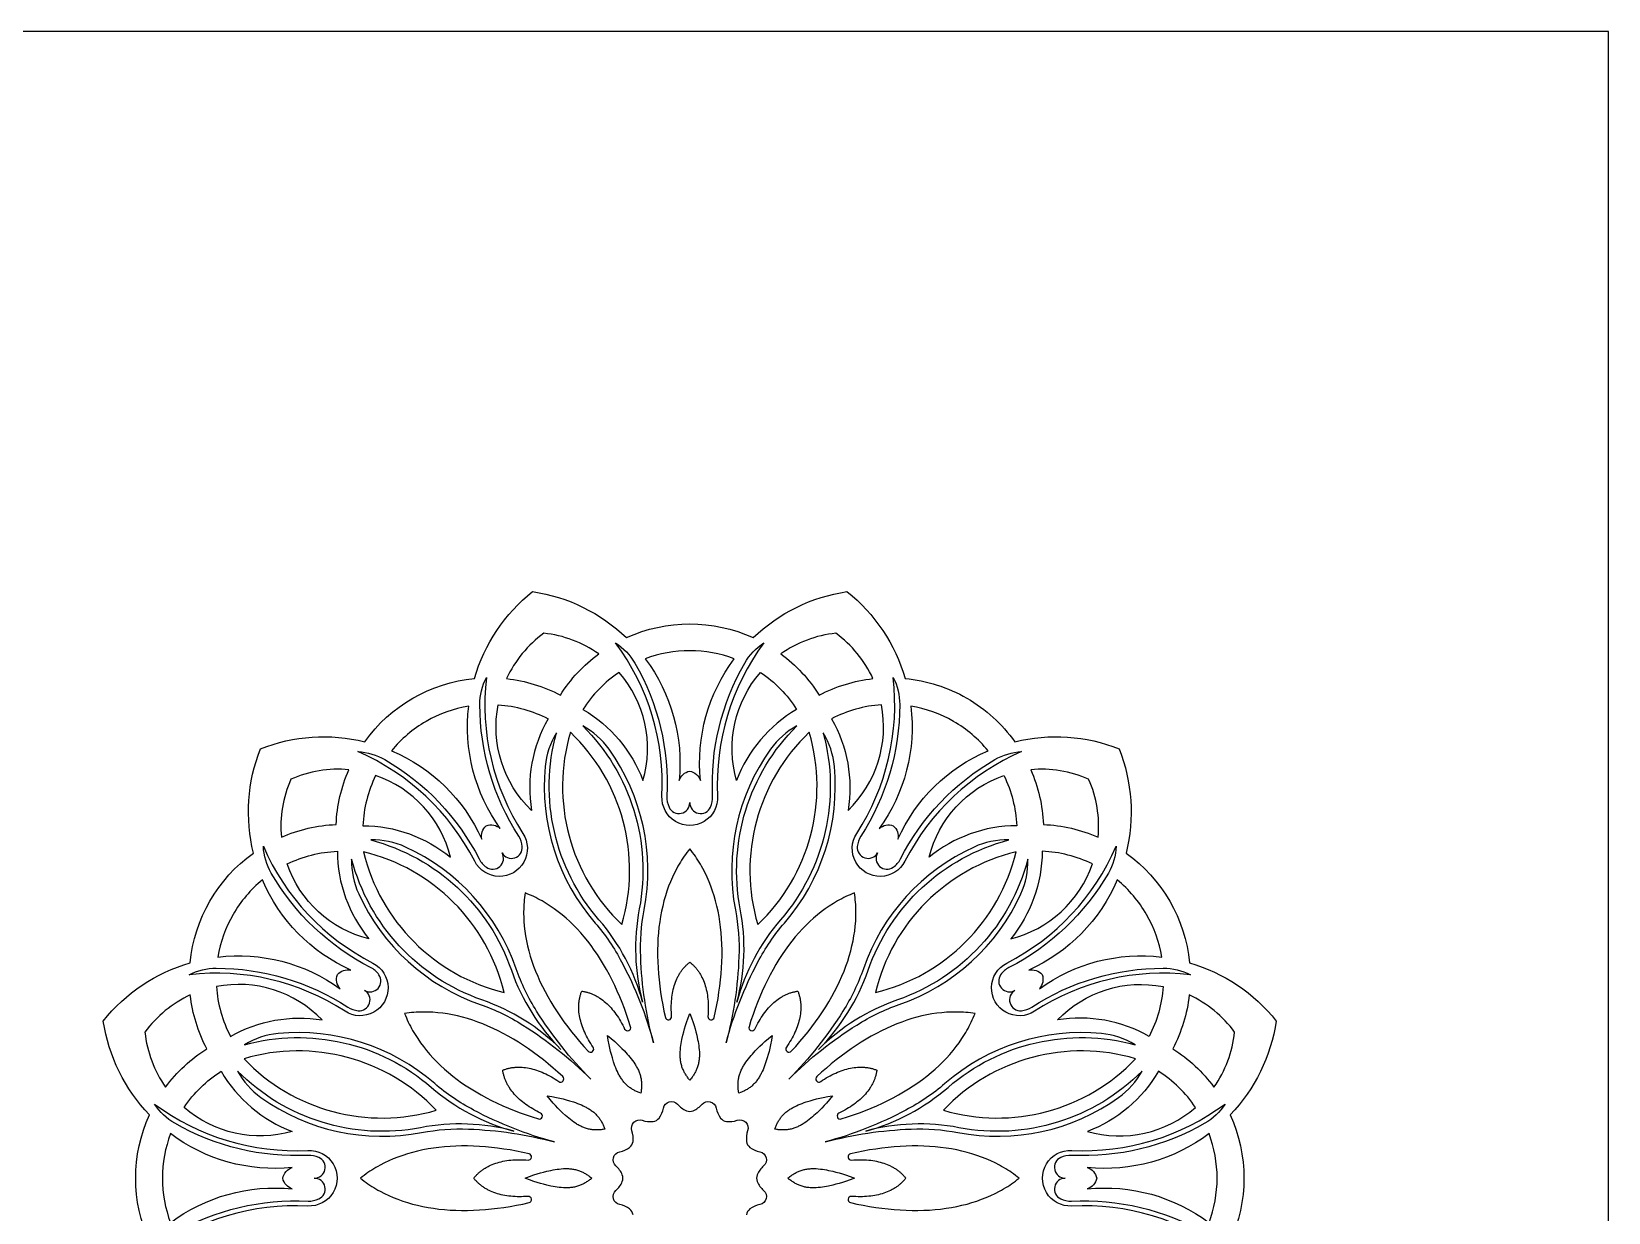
# Model space of a CAD drawing. Header units: millimetres. Extents: x 5898 to 7935, y 628 to 2008.
# Drawn here: x 6986 to 7935, y 1297 to 2008 of the extents above; entities that cross this region are included whole.
import ezdxf

# ---------------------------------------------------------------- set-up
doc = ezdxf.new("R2010")
doc.units = ezdxf.units.MM
doc.layers.add('Layer 01', color=1, linetype='Continuous')

msp = doc.modelspace()

# ---------------------------------------------------------------- linework, layer by layer
at = {"layer": 'Layer 01'}
for points in [[(5897.66, 627.65), (7935.49, 627.65), (7935.49, 2008.18), (5897.66, 2008.18)], [(7382.34, 1376.95), (7381.66, 1377.79), (7381.32, 1378.23), (7381, 1378.66), (7380.68, 1379.11), (7380.37, 1379.56), (7380.07, 1380.01), (7379.77, 1380.48), (7379.49, 1380.94), (7379.22, 1381.42), (7378.96, 1381.89), (7378.71, 1382.38), (7378.48, 1382.87), (7378.26, 1383.36), (7378.05, 1383.86), (7377.85, 1384.36), (7377.65, 1384.93), (7377.47, 1385.51), (7377.31, 1386.1), (7377.16, 1386.69), (7377.03, 1387.28), (7376.92, 1387.88), (7376.82, 1388.48), (7376.74, 1389.08), (7376.67, 1389.69), (7376.62, 1390.3), (7376.58, 1390.91), (7376.56, 1391.53), (7376.55, 1392.15), (7376.55, 1392.77), (7376.57, 1393.39), (7376.59, 1394.02), (7376.68, 1395.27), (7376.8, 1396.52), (7376.96, 1397.77), (7377.16, 1399.02), (7377.38, 1400.26), (7377.62, 1401.5), (7378.17, 1403.95), (7378.66, 1405.93), (7379.18, 1407.88), (7379.75, 1409.82), (7380.37, 1411.73), (7381.31, 1414.42), (7382.34, 1417.07), (7383.38, 1414.42), (7384.32, 1411.73), (7384.93, 1409.82), (7385.5, 1407.88), (7386.03, 1405.93), (7386.52, 1403.95), (7387.06, 1401.5), (7387.31, 1400.26), (7387.53, 1399.02), (7387.72, 1397.77), (7387.88, 1396.52), (7388.01, 1395.27), (7388.09, 1394.02), (7388.12, 1393.39), (7388.13, 1392.77), (7388.13, 1392.15), (7388.12, 1391.53), (7388.1, 1390.91), (7388.06, 1390.3), (7388.01, 1389.69), (7387.95, 1389.08), (7387.86, 1388.48), (7387.77, 1387.88), (7387.66, 1387.28), (7387.53, 1386.69), (7387.38, 1386.1), (7387.21, 1385.51), (7387.03, 1384.93), (7386.83, 1384.36), (7386.64, 1383.86), (7386.43, 1383.36), (7386.21, 1382.87), (7385.97, 1382.38), (7385.72, 1381.89), (7385.46, 1381.42), (7385.19, 1380.94), (7384.91, 1380.48), (7384.62, 1380.01), (7384.32, 1379.56), (7384.01, 1379.11), (7383.69, 1378.66), (7383.36, 1378.23), (7383.03, 1377.79)], [(7352.82, 1369.04), (7351.81, 1369.43), (7351.3, 1369.64), (7350.8, 1369.85), (7350.3, 1370.08), (7349.81, 1370.31), (7349.32, 1370.56), (7348.84, 1370.81), (7348.36, 1371.07), (7347.89, 1371.35), (7347.42, 1371.63), (7346.97, 1371.93), (7346.52, 1372.23), (7346.08, 1372.55), (7345.65, 1372.88), (7345.23, 1373.21), (7344.77, 1373.61), (7344.32, 1374.02), (7343.89, 1374.44), (7343.47, 1374.88), (7343.06, 1375.33), (7342.66, 1375.79), (7342.28, 1376.26), (7341.91, 1376.75), (7341.55, 1377.24), (7341.2, 1377.74), (7340.86, 1378.26), (7340.53, 1378.78), (7340.21, 1379.31), (7339.9, 1379.85), (7339.6, 1380.39), (7339.31, 1380.95), (7338.76, 1382.07), (7338.24, 1383.22), (7337.76, 1384.38), (7337.3, 1385.56), (7336.87, 1386.75), (7336.46, 1387.94), (7335.71, 1390.33), (7335.14, 1392.3), (7334.62, 1394.25), (7334.15, 1396.21), (7333.72, 1398.18), (7333.2, 1400.97), (7332.76, 1403.79), (7334.99, 1402), (7337.15, 1400.15), (7338.63, 1398.8), (7340.09, 1397.41), (7341.52, 1395.98), (7342.94, 1394.51), (7344.64, 1392.66), (7345.47, 1391.71), (7346.28, 1390.75), (7347.07, 1389.76), (7347.84, 1388.76), (7348.57, 1387.73), (7349.27, 1386.69), (7349.6, 1386.17), (7349.93, 1385.64), (7350.24, 1385.1), (7350.54, 1384.56), (7350.83, 1384.01), (7351.1, 1383.46), (7351.36, 1382.91), (7351.61, 1382.35), (7351.84, 1381.78), (7352.06, 1381.22), (7352.26, 1380.64), (7352.45, 1380.06), (7352.61, 1379.48), (7352.76, 1378.89), (7352.89, 1378.3), (7353.01, 1377.7), (7353.09, 1377.17), (7353.16, 1376.64), (7353.21, 1376.1), (7353.25, 1375.56), (7353.28, 1375.01), (7353.29, 1374.47), (7353.3, 1373.92), (7353.29, 1373.38), (7353.26, 1372.83), (7353.23, 1372.29), (7353.19, 1371.74), (7353.13, 1371.2), (7353.07, 1370.66), (7353, 1370.12)], [(7411.86, 1369.04), (7411.69, 1370.12), (7411.62, 1370.66), (7411.55, 1371.2), (7411.5, 1371.74), (7411.45, 1372.29), (7411.42, 1372.83), (7411.4, 1373.38), (7411.39, 1373.92), (7411.39, 1374.47), (7411.4, 1375.01), (7411.43, 1375.56), (7411.47, 1376.1), (7411.53, 1376.64), (7411.59, 1377.17), (7411.68, 1377.7), (7411.79, 1378.3), (7411.92, 1378.89), (7412.07, 1379.48), (7412.24, 1380.06), (7412.42, 1380.64), (7412.62, 1381.22), (7412.84, 1381.78), (7413.07, 1382.35), (7413.32, 1382.91), (7413.58, 1383.46), (7413.86, 1384.01), (7414.14, 1384.56), (7414.44, 1385.1), (7414.76, 1385.64), (7415.08, 1386.17), (7415.41, 1386.69), (7416.11, 1387.73), (7416.85, 1388.76), (7417.61, 1389.76), (7418.4, 1390.75), (7419.22, 1391.71), (7420.05, 1392.66), (7421.74, 1394.51), (7423.16, 1395.98), (7424.59, 1397.41), (7426.05, 1398.8), (7427.54, 1400.15), (7429.7, 1402), (7431.92, 1403.79), (7431.49, 1400.97), (7430.96, 1398.18), (7430.54, 1396.21), (7430.06, 1394.25), (7429.54, 1392.3), (7428.97, 1390.33), (7428.22, 1387.94), (7427.82, 1386.75), (7427.39, 1385.56), (7426.93, 1384.38), (7426.44, 1383.22), (7425.92, 1382.07), (7425.37, 1380.95), (7425.08, 1380.39), (7424.78, 1379.85), (7424.48, 1379.31), (7424.16, 1378.78), (7423.83, 1378.26), (7423.49, 1377.74), (7423.14, 1377.24), (7422.78, 1376.75), (7422.41, 1376.26), (7422.02, 1375.79), (7421.63, 1375.33), (7421.22, 1374.88), (7420.8, 1374.44), (7420.36, 1374.02), (7419.91, 1373.61), (7419.45, 1373.21), (7419.03, 1372.88), (7418.6, 1372.55), (7418.16, 1372.23), (7417.72, 1371.93), (7417.26, 1371.63), (7416.8, 1371.35), (7416.32, 1371.07), (7415.85, 1370.81), (7415.36, 1370.56), (7414.87, 1370.31), (7414.38, 1370.08), (7413.88, 1369.85), (7413.38, 1369.64), (7412.88, 1369.43)], [(7331.21, 1347.43), (7330.14, 1347.26), (7329.6, 1347.19), (7329.06, 1347.12), (7328.52, 1347.07), (7327.97, 1347.03), (7327.43, 1346.99), (7326.88, 1346.97), (7326.33, 1346.96), (7325.79, 1346.96), (7325.24, 1346.98), (7324.7, 1347), (7324.16, 1347.04), (7323.62, 1347.1), (7323.09, 1347.17), (7322.55, 1347.25), (7321.96, 1347.36), (7321.36, 1347.49), (7320.78, 1347.64), (7320.19, 1347.81), (7319.62, 1348), (7319.04, 1348.2), (7318.47, 1348.41), (7317.91, 1348.65), (7317.35, 1348.89), (7316.79, 1349.15), (7316.24, 1349.43), (7315.7, 1349.72), (7315.16, 1350.02), (7314.62, 1350.33), (7314.09, 1350.65), (7313.56, 1350.99), (7312.52, 1351.68), (7311.5, 1352.42), (7310.5, 1353.18), (7309.51, 1353.98), (7308.54, 1354.79), (7307.59, 1355.62), (7305.75, 1357.32), (7304.28, 1358.73), (7302.85, 1360.17), (7301.46, 1361.62), (7300.1, 1363.11), (7298.25, 1365.27), (7296.47, 1367.49), (7299.29, 1367.06), (7302.08, 1366.54), (7304.05, 1366.11), (7306.01, 1365.63), (7307.96, 1365.11), (7309.92, 1364.55), (7312.31, 1363.8), (7313.51, 1363.39), (7314.7, 1362.96), (7315.88, 1362.5), (7317.04, 1362.01), (7318.19, 1361.5), (7319.31, 1360.94), (7319.86, 1360.65), (7320.41, 1360.36), (7320.95, 1360.05), (7321.48, 1359.73), (7322, 1359.4), (7322.51, 1359.06), (7323.02, 1358.71), (7323.51, 1358.35), (7323.99, 1357.98), (7324.47, 1357.59), (7324.93, 1357.2), (7325.38, 1356.79), (7325.81, 1356.37), (7326.24, 1355.93), (7326.65, 1355.49), (7327.04, 1355.02), (7327.38, 1354.61), (7327.71, 1354.18), (7328.02, 1353.74), (7328.33, 1353.29), (7328.62, 1352.83), (7328.91, 1352.37), (7329.18, 1351.9), (7329.45, 1351.42), (7329.7, 1350.94), (7329.95, 1350.45), (7330.18, 1349.95), (7330.41, 1349.45), (7330.62, 1348.95), (7330.83, 1348.45)], [(7433.47, 1347.43), (7433.86, 1348.45), (7434.06, 1348.95), (7434.28, 1349.45), (7434.5, 1349.95), (7434.74, 1350.45), (7434.98, 1350.94), (7435.24, 1351.42), (7435.5, 1351.9), (7435.78, 1352.37), (7436.06, 1352.83), (7436.35, 1353.29), (7436.66, 1353.74), (7436.98, 1354.18), (7437.3, 1354.61), (7437.64, 1355.02), (7438.04, 1355.49), (7438.45, 1355.93), (7438.87, 1356.37), (7439.31, 1356.79), (7439.76, 1357.2), (7440.22, 1357.59), (7440.69, 1357.98), (7441.17, 1358.35), (7441.67, 1358.71), (7442.17, 1359.06), (7442.68, 1359.4), (7443.21, 1359.73), (7443.74, 1360.05), (7444.27, 1360.36), (7444.82, 1360.65), (7445.37, 1360.94), (7446.5, 1361.5), (7447.65, 1362.01), (7448.81, 1362.5), (7449.99, 1362.96), (7451.18, 1363.39), (7452.37, 1363.8), (7454.76, 1364.55), (7456.72, 1365.11), (7458.68, 1365.63), (7460.64, 1366.11), (7462.6, 1366.54), (7465.4, 1367.06), (7468.21, 1367.49), (7466.43, 1365.27), (7464.58, 1363.11), (7463.23, 1361.62), (7461.84, 1360.17), (7460.41, 1358.73), (7458.94, 1357.32), (7457.09, 1355.62), (7456.14, 1354.79), (7455.17, 1353.98), (7454.19, 1353.18), (7453.18, 1352.42), (7452.16, 1351.68), (7451.12, 1350.99), (7450.6, 1350.65), (7450.06, 1350.33), (7449.53, 1350.02), (7448.99, 1349.72), (7448.44, 1349.43), (7447.89, 1349.15), (7447.34, 1348.89), (7446.78, 1348.65), (7446.21, 1348.41), (7445.64, 1348.2), (7445.07, 1348), (7444.49, 1347.81), (7443.91, 1347.64), (7443.32, 1347.49), (7442.73, 1347.36), (7442.13, 1347.25), (7441.6, 1347.17), (7441.06, 1347.1), (7440.52, 1347.04), (7439.98, 1347), (7439.44, 1346.98), (7438.9, 1346.96), (7438.35, 1346.96), (7437.81, 1346.97), (7437.26, 1346.99), (7436.71, 1347.03), (7436.17, 1347.07), (7435.63, 1347.12), (7435.08, 1347.19), (7434.54, 1347.26)], [(7323.3, 1317.91), (7322.46, 1317.23), (7322.03, 1316.9), (7321.59, 1316.57), (7321.15, 1316.25), (7320.7, 1315.94), (7320.24, 1315.64), (7319.78, 1315.35), (7319.31, 1315.06), (7318.84, 1314.79), (7318.36, 1314.53), (7317.88, 1314.29), (7317.39, 1314.05), (7316.9, 1313.83), (7316.4, 1313.62), (7315.9, 1313.43), (7315.32, 1313.22), (7314.74, 1313.04), (7314.16, 1312.88), (7313.57, 1312.73), (7312.98, 1312.6), (7312.38, 1312.49), (7311.78, 1312.39), (7311.18, 1312.31), (7310.57, 1312.25), (7309.96, 1312.19), (7309.34, 1312.16), (7308.73, 1312.13), (7308.11, 1312.12), (7307.49, 1312.13), (7306.86, 1312.14), (7306.24, 1312.17), (7304.99, 1312.25), (7303.74, 1312.38), (7302.49, 1312.54), (7301.24, 1312.73), (7299.99, 1312.95), (7298.76, 1313.2), (7296.31, 1313.74), (7294.33, 1314.23), (7292.37, 1314.76), (7290.44, 1315.32), (7288.52, 1315.94), (7285.84, 1316.88), (7283.19, 1317.91), (7285.84, 1318.95), (7288.52, 1319.89), (7290.44, 1320.5), (7292.37, 1321.07), (7294.33, 1321.6), (7296.31, 1322.09), (7298.76, 1322.63), (7299.99, 1322.88), (7301.24, 1323.1), (7302.49, 1323.29), (7303.74, 1323.45), (7304.99, 1323.58), (7306.24, 1323.66), (7306.86, 1323.69), (7307.49, 1323.7), (7308.11, 1323.71), (7308.73, 1323.7), (7309.34, 1323.67), (7309.96, 1323.64), (7310.57, 1323.58), (7311.18, 1323.52), (7311.78, 1323.44), (7312.38, 1323.34), (7312.98, 1323.23), (7313.57, 1323.1), (7314.16, 1322.95), (7314.74, 1322.79), (7315.32, 1322.6), (7315.9, 1322.4), (7316.4, 1322.21), (7316.9, 1322), (7317.39, 1321.78), (7317.88, 1321.54), (7318.36, 1321.3), (7318.84, 1321.04), (7319.31, 1320.76), (7319.78, 1320.48), (7320.24, 1320.19), (7320.7, 1319.89), (7321.15, 1319.58), (7321.59, 1319.26), (7322.03, 1318.93), (7322.46, 1318.6)], [(7441.38, 1317.91), (7442.22, 1318.6), (7442.65, 1318.93), (7443.09, 1319.26), (7443.54, 1319.58), (7443.99, 1319.89), (7444.44, 1320.19), (7444.9, 1320.48), (7445.37, 1320.76), (7445.84, 1321.04), (7446.32, 1321.3), (7446.81, 1321.54), (7447.29, 1321.78), (7447.79, 1322), (7448.29, 1322.21), (7448.79, 1322.4), (7449.36, 1322.6), (7449.94, 1322.79), (7450.52, 1322.95), (7451.11, 1323.1), (7451.71, 1323.23), (7452.3, 1323.34), (7452.9, 1323.44), (7453.51, 1323.52), (7454.12, 1323.58), (7454.73, 1323.64), (7455.34, 1323.67), (7455.96, 1323.7), (7456.58, 1323.71), (7457.2, 1323.7), (7457.82, 1323.69), (7458.44, 1323.66), (7459.69, 1323.58), (7460.95, 1323.45), (7462.2, 1323.29), (7463.45, 1323.1), (7464.69, 1322.88), (7465.93, 1322.63), (7468.38, 1322.09), (7470.36, 1321.6), (7472.31, 1321.07), (7474.24, 1320.5), (7476.16, 1319.89), (7478.84, 1318.95), (7481.5, 1317.91), (7478.84, 1316.88), (7476.16, 1315.94), (7474.24, 1315.32), (7472.31, 1314.76), (7470.36, 1314.23), (7468.38, 1313.74), (7465.93, 1313.2), (7464.69, 1312.95), (7463.45, 1312.73), (7462.2, 1312.54), (7460.95, 1312.38), (7459.69, 1312.25), (7458.44, 1312.17), (7457.82, 1312.14), (7457.2, 1312.13), (7456.58, 1312.12), (7455.96, 1312.13), (7455.34, 1312.16), (7454.73, 1312.19), (7454.12, 1312.25), (7453.51, 1312.31), (7452.9, 1312.39), (7452.3, 1312.49), (7451.71, 1312.6), (7451.11, 1312.73), (7450.52, 1312.88), (7449.94, 1313.04), (7449.36, 1313.22), (7448.79, 1313.43), (7448.29, 1313.62), (7447.79, 1313.83), (7447.29, 1314.05), (7446.81, 1314.29), (7446.32, 1314.53), (7445.84, 1314.79), (7445.37, 1315.06), (7444.9, 1315.35), (7444.44, 1315.64), (7443.99, 1315.94), (7443.54, 1316.25), (7443.09, 1316.57), (7442.65, 1316.9), (7442.22, 1317.23)]]:
    msp.add_lwpolyline(points, close=True, dxfattribs=at)
for points in [[(7056.94, 1279.78, -0.216096), (7056.94, 1356.05, -0.154449), (7029.2, 1412.54, -0.154449), (7081.47, 1447.59, -0.216096), (7119.6, 1513.64, -0.154449), (7123.82, 1576.43, -0.154449), (7186.61, 1580.66, -0.216096), (7252.67, 1618.79, -0.154449), (7287.72, 1671.06, -0.154449), (7344.21, 1643.32, -0.216096), (7420.48, 1643.32, -0.154449), (7476.97, 1671.06, -0.154449), (7512.02, 1618.79, -0.106815), (7549.17, 1606.86, -0.106815), (7578.07, 1580.66, -0.154449), (7640.86, 1576.43, -0.154449), (7645.08, 1513.64, -0.216096), (7683.22, 1447.59, -0.154449), (7735.49, 1412.54, -0.154449), (7707.75, 1356.05, -0.216096), (7707.75, 1279.78, -0.154449)], [(7348.18, 1295.8, 0.206149), (7346.11, 1299.38, 0.110822), (7340.15, 1302.04, -0.619927), (7337.86, 1310.56, 0.110822), (7341.7, 1315.85, 0.206149), (7341.7, 1319.98, 0.110822), (7337.86, 1325.27, -0.619927), (7340.15, 1333.79, 0.110822), (7346.11, 1336.45, 0.206149), (7348.18, 1340.03, 0.110822), (7347.5, 1346.52, -0.619927), (7353.73, 1352.76, 0.110822), (7360.23, 1352.08, 0.206149), (7363.81, 1354.15, 0.110822), (7366.47, 1360.11, -0.619927), (7374.99, 1362.39, 0.110822), (7380.27, 1358.56, 0.206149), (7384.41, 1358.56, 0.110822), (7389.7, 1362.39, -0.619927), (7398.21, 1360.11, 0.110822), (7400.87, 1354.15, 0.206149), (7404.46, 1352.08, 0.110822), (7410.95, 1352.76, -0.619927), (7417.19, 1346.52, 0.110822), (7416.51, 1340.03, 0.206149), (7418.58, 1336.45, 0.110822), (7424.54, 1333.79, -0.619927), (7426.82, 1325.27, 0.110822), (7422.99, 1319.98, 0.206149), (7422.99, 1315.85, 0.110822), (7426.82, 1310.56, -0.619927), (7424.54, 1302.04, 0.110822), (7418.58, 1299.38, 0.206149), (7416.51, 1295.8, 0.110822)]]:
    msp.add_lwpolyline(points, format="xyb", dxfattribs=at)
for points in [[(7304.41, 1608.76, -0.092369), (7327.49, 1633.51, 0.128741), (7294.44, 1645.96, 0.128741), (7272.05, 1618.65, -0.092369)], [(7460.28, 1608.76, -0.092369), (7492.63, 1618.65, 0.128741), (7470.24, 1645.96, 0.128741), (7437.2, 1633.51, -0.092369)], [(7426.99, 1640.17, 0.174162), (7399.1, 1547.92, -1.052626), (7365.59, 1547.92, 0.174162), (7337.7, 1640.17, -0.118961), (7349.26, 1628.02, -0.144765), (7368.59, 1547.76, 0.12236), (7369.85, 1541.24, 0.802823), (7382.34, 1544.01, 0.802821), (7394.83, 1541.24, 0.12236), (7396.1, 1547.76, -0.144765), (7415.42, 1628.02, -0.118961)], [(7382.34, 1635.44, 0.090101), (7355.53, 1630.57, -0.188849), (7375.88, 1557.27, -0.271087), (7382.34, 1562.96, -0.271087), (7388.8, 1557.27, -0.188849), (7409.16, 1630.57, 0.090101)], [(7259.88, 1619.32, 0.174162), (7281.85, 1525.48, -1.052626), (7252.83, 1508.73, 0.174162), (7182.55, 1574.68, -0.118961), (7198.64, 1569.93, -0.144765), (7255.5, 1510.09, 0.12236), (7259.86, 1505.08, 0.802823), (7269.3, 1513.72, 0.802821), (7281.49, 1517.57, 0.12236), (7279.33, 1523.85, -0.144765), (7255.94, 1603.01, -0.118961)], [(7317.99, 1600.09, -0.172006), (7354.16, 1557.31, 0.254681), (7339.74, 1622.43, 0.103301)], [(7446.69, 1600.09, 0.172006), (7410.52, 1557.31, -0.254681), (7424.95, 1622.43, -0.103301)], [(7582.14, 1574.68, 0.174162), (7511.85, 1508.73, -1.052626), (7482.84, 1525.48, 0.174162), (7504.81, 1619.32, -0.118961), (7508.75, 1603.01, -0.144765), (7485.35, 1523.85, 0.12236), (7483.19, 1517.57, 0.802823), (7495.39, 1513.72, 0.802821), (7504.82, 1505.08, 0.12236), (7509.18, 1510.09, -0.144765), (7566.04, 1569.93, -0.118961)], [(7223.58, 1592.9, 0.090101), (7202.79, 1575.28, -0.188849), (7257.07, 1521.98, -0.271087), (7259.82, 1530.13, -0.271087), (7268.26, 1528.43, -0.188849), (7249.24, 1602.09, 0.090101)], [(7296.98, 1594.46, 0.172006), (7287.05, 1539.33, -0.254681), (7266.98, 1602.93, -0.103301)], [(7467.7, 1594.46, -0.172006), (7477.63, 1539.33, 0.254681), (7497.7, 1602.93, 0.103301)], [(7541.11, 1592.9, 0.090101), (7515.45, 1602.09, -0.188849), (7496.43, 1528.43, -0.271087), (7504.87, 1530.13, -0.271087), (7507.61, 1521.98, -0.188849), (7561.9, 1575.28, 0.090101)], [(7360.5, 1399.43, -0.056891), (7352.79, 1451.15, -0.058045), (7354.88, 1479.41, 0.205055), (7333.77, 1576.14, 0.113402), (7317.86, 1590.25, -0.249659), (7351.93, 1479.97, 0.113342), (7353.96, 1423.85, 0.113342), (7327.65, 1473.47, -0.249659), (7302.02, 1586, 0.113402), (7295.3, 1565.83, 0.205055), (7325.38, 1471.5, -0.058045), (7341.32, 1448.07, -0.056891)], [(7310.42, 1586.32, 0.281622), (7341.43, 1470.6, 0.281622)], [(7404.18, 1399.43, -0.056891), (7423.37, 1448.07, -0.058045), (7439.3, 1471.5, 0.205055), (7469.39, 1565.83, 0.113402), (7462.66, 1586, -0.249659), (7437.03, 1473.47, 0.113342), (7410.73, 1423.85, 0.113342), (7412.75, 1479.97, -0.249659), (7446.83, 1590.25, 0.113402), (7430.92, 1576.14, 0.205055), (7409.81, 1479.41, -0.058045), (7411.89, 1451.15, -0.056891)], [(7454.26, 1586.32, 0.281622), (7423.25, 1470.6, 0.281622)], [(7136.46, 1523.22, -0.092369), (7169.43, 1530.83, -0.092369), (7177.04, 1563.8, 0.128741), (7142.19, 1558.06, 0.128741)], [(7185.53, 1530.11, -0.172006), (7238.24, 1511.15, 0.254681), (7193.19, 1560.33, 0.103301)], [(7579.16, 1530.11, 0.172006), (7526.44, 1511.15, -0.254681), (7571.5, 1560.33, -0.103301)], [(7587.64, 1563.8, -0.092369), (7595.26, 1530.83, -0.092369), (7628.22, 1523.22, 0.128741), (7622.49, 1558.06, 0.128741)], [(7322.67, 1377.59, -0.056891), (7290.13, 1418.52, -0.058045), (7277.81, 1444.04, 0.205055), (7211.17, 1517.25, 0.113402), (7190.33, 1521.52, -0.249659), (7274.98, 1443.05, 0.113342), (7304.79, 1395.47, 0.113342), (7257.2, 1425.28, -0.249659), (7178.74, 1509.93, 0.113402), (7183, 1489.09, 0.205055), (7256.22, 1422.45, -0.058045), (7281.74, 1410.12, -0.056891)], [(7442.02, 1377.59, -0.056891), (7482.95, 1410.12, -0.058045), (7508.47, 1422.45, 0.205055), (7581.68, 1489.09, 0.113402), (7585.95, 1509.93, -0.249659), (7507.48, 1425.28, 0.113342), (7459.89, 1395.47, 0.113342), (7489.71, 1443.05, -0.249659), (7574.35, 1521.52, 0.113402), (7553.52, 1517.25, 0.205055), (7486.87, 1444.04, -0.058045), (7474.55, 1418.52, -0.056891)], [(7125.58, 1517.71, 0.174162), (7191.53, 1447.42, -1.052626), (7174.78, 1418.41, 0.174162), (7080.93, 1440.38, -0.118961), (7097.24, 1444.32, -0.144765), (7176.41, 1420.93, 0.12236), (7182.69, 1418.76, 0.802823), (7186.54, 1430.96, 0.802821), (7195.18, 1440.39, 0.12236), (7190.17, 1444.75, -0.144765), (7130.32, 1501.62, -0.118961)], [(7170.14, 1514.73, 0.172006), (7189.11, 1462.02, -0.254681), (7139.93, 1507.07, -0.103301)], [(7185.86, 1514.4, 0.281622), (7270.57, 1429.69, 0.281622)], [(7393.29, 1415.29, 0.929138), (7397.05, 1414.72), (7397.89, 1418.53), (7398.65, 1422.33), (7399.33, 1426.11), (7399.92, 1429.87), (7400.44, 1433.6), (7400.87, 1437.31), (7401.21, 1440.98), (7401.47, 1444.62), (7401.65, 1448.23), (7401.74, 1451.79), (7401.74, 1455.32), (7401.66, 1458.8), (7401.49, 1462.24), (7401.24, 1465.62), (7400.89, 1468.96), (7400.46, 1472.25), (7399.95, 1475.48), (7399.34, 1478.66), (7398.65, 1481.77), (7397.88, 1484.83), (7397.02, 1487.82), (7396.08, 1490.75), (7395.06, 1493.62), (7393.96, 1496.42), (7392.77, 1499.14), (7391.51, 1501.8), (7390.16, 1504.39), (7389.47, 1505.66), (7388.75, 1506.9), (7388.01, 1508.13), (7387.25, 1509.34), (7386.48, 1510.54), (7385.69, 1511.71), (7384.88, 1512.87), (7384.05, 1514), (7383.2, 1515.12), (7382.34, 1516.22), (7381.48, 1515.12), (7380.63, 1514), (7379.81, 1512.87), (7379, 1511.71), (7378.2, 1510.54), (7377.43, 1509.34), (7376.68, 1508.13), (7375.94, 1506.9), (7375.22, 1505.66), (7374.52, 1504.39), (7373.18, 1501.8), (7371.91, 1499.14), (7370.73, 1496.42), (7369.62, 1493.62), (7368.6, 1490.75), (7367.66, 1487.82), (7366.8, 1484.83), (7366.03, 1481.77), (7365.34, 1478.66), (7364.74, 1475.48), (7364.22, 1472.25), (7363.79, 1468.96), (7363.45, 1465.62), (7363.19, 1462.24), (7363.02, 1458.8), (7362.94, 1455.32), (7362.94, 1451.79), (7363.03, 1448.23), (7363.21, 1444.62), (7363.47, 1440.98), (7363.82, 1437.31), (7364.25, 1433.6), (7364.76, 1429.87), (7365.36, 1426.11), (7366.04, 1422.33), (7366.8, 1418.53), (7367.63, 1414.72, 0.929138), (7371.39, 1415.29), (7371.3, 1416.63), (7371.24, 1417.96), (7371.2, 1419.28), (7371.2, 1420.58), (7371.22, 1421.87), (7371.27, 1423.14), (7371.34, 1424.39), (7371.45, 1425.63), (7371.59, 1426.85), (7371.76, 1428.05), (7371.95, 1429.23), (7372.17, 1430.39), (7372.43, 1431.53), (7372.71, 1432.64), (7373.02, 1433.73), (7373.36, 1434.79), (7373.73, 1435.83), (7374.12, 1436.84), (7374.55, 1437.83), (7375, 1438.78), (7375.23, 1439.25), (7375.47, 1439.71), (7375.72, 1440.17), (7375.98, 1440.61), (7376.24, 1441.05), (7376.51, 1441.49), (7376.78, 1441.91), (7377.06, 1442.33), (7377.35, 1442.74), (7377.64, 1443.14), (7377.94, 1443.53), (7378.25, 1443.92), (7378.56, 1444.3), (7378.87, 1444.67), (7379.2, 1445.03), (7379.52, 1445.39), (7379.86, 1445.74), (7380.2, 1446.08), (7380.54, 1446.41), (7380.89, 1446.73), (7381.25, 1447.05), (7381.61, 1447.36), (7381.97, 1447.66), (7382.34, 1447.95), (7382.71, 1447.66), (7383.08, 1447.36), (7383.44, 1447.05), (7383.79, 1446.73), (7384.14, 1446.41), (7384.49, 1446.08), (7384.83, 1445.74), (7385.16, 1445.39), (7385.49, 1445.03), (7385.81, 1444.67), (7386.13, 1444.3), (7386.44, 1443.92), (7386.74, 1443.53), (7387.04, 1443.14), (7387.34, 1442.74), (7387.62, 1442.33), (7387.9, 1441.91), (7388.18, 1441.49), (7388.45, 1441.05), (7388.71, 1440.61), (7388.96, 1440.17), (7389.21, 1439.71), (7389.45, 1439.25), (7389.69, 1438.78), (7390.14, 1437.83), (7390.56, 1436.84), (7390.96, 1435.83), (7391.33, 1434.79), (7391.66, 1433.73), (7391.98, 1432.64), (7392.26, 1431.53), (7392.51, 1430.39), (7392.73, 1429.23), (7392.93, 1428.05), (7393.1, 1426.85), (7393.23, 1425.63), (7393.34, 1424.39), (7393.42, 1423.14), (7393.47, 1421.87), (7393.49, 1420.58), (7393.48, 1419.28), (7393.45, 1417.96), (7393.38, 1416.63)], [(7578.83, 1514.4, 0.281622), (7494.12, 1429.69, 0.281622)], [(7683.75, 1440.38, 0.174162), (7589.91, 1418.41, -1.052626), (7573.15, 1447.42, 0.174162), (7639.1, 1517.71, -0.118961), (7634.36, 1501.62, -0.144765), (7574.52, 1444.75, 0.12236), (7569.51, 1440.39, 0.802823), (7578.14, 1430.96, 0.802821), (7581.99, 1418.76, 0.12236), (7588.28, 1420.93, -0.144765), (7667.44, 1444.32, -0.118961)], [(7594.54, 1514.73, -0.172006), (7575.57, 1462.02, 0.254681), (7624.75, 1507.07, 0.103301)], [(7107.35, 1476.68, 0.090101), (7098.17, 1451.02, -0.188849), (7171.82, 1432, -0.271087), (7170.13, 1440.44, -0.271087), (7178.28, 1443.19, -0.188849), (7124.98, 1497.47, 0.090101)], [(7657.33, 1476.68, 0.090101), (7639.7, 1497.47, -0.188849), (7586.4, 1443.19, -0.271087), (7594.56, 1440.44, -0.271087), (7592.86, 1432, -0.188849), (7666.52, 1451.02, 0.090101)], [(7343.13, 1407.72, 0.929138), (7346.68, 1409.1), (7345.5, 1412.83), (7344.25, 1416.5), (7342.95, 1420.11), (7341.59, 1423.66), (7340.17, 1427.15), (7338.69, 1430.57), (7337.15, 1433.93), (7335.56, 1437.21), (7333.91, 1440.42), (7332.2, 1443.55), (7330.44, 1446.61), (7328.63, 1449.58), (7326.77, 1452.48), (7324.85, 1455.28), (7322.88, 1458), (7320.87, 1460.63), (7318.8, 1463.17), (7316.69, 1465.62), (7314.54, 1467.98), (7312.34, 1470.24), (7310.1, 1472.4), (7307.82, 1474.47), (7305.5, 1476.44), (7303.15, 1478.31), (7300.76, 1480.08), (7298.34, 1481.75), (7295.88, 1483.32), (7294.64, 1484.06), (7293.39, 1484.79), (7292.14, 1485.48), (7290.88, 1486.15), (7289.61, 1486.8), (7288.34, 1487.42), (7287.06, 1488.01), (7285.78, 1488.58), (7284.49, 1489.13), (7283.19, 1489.65), (7282.99, 1488.27), (7282.82, 1486.88), (7282.67, 1485.48), (7282.55, 1484.07), (7282.45, 1482.66), (7282.37, 1481.24), (7282.33, 1479.82), (7282.3, 1478.38), (7282.3, 1476.94), (7282.33, 1475.5), (7282.46, 1472.58), (7282.7, 1469.65), (7283.03, 1466.69), (7283.48, 1463.72), (7284.02, 1460.73), (7284.67, 1457.72), (7285.43, 1454.7), (7286.29, 1451.66), (7287.25, 1448.62), (7288.31, 1445.57), (7289.48, 1442.51), (7290.75, 1439.45), (7292.13, 1436.39), (7293.6, 1433.33), (7295.17, 1430.26), (7296.84, 1427.21), (7298.6, 1424.16), (7300.47, 1421.11), (7302.42, 1418.08), (7304.47, 1415.06), (7306.6, 1412.05), (7308.83, 1409.06), (7311.14, 1406.08), (7313.53, 1403.13), (7316.01, 1400.19), (7318.57, 1397.28), (7321.2, 1394.39, 0.929138), (7324.17, 1396.77), (7323.42, 1397.89), (7322.7, 1399.01), (7322.01, 1400.13), (7321.36, 1401.25), (7320.73, 1402.38), (7320.14, 1403.5), (7319.58, 1404.63), (7319.05, 1405.76), (7318.56, 1406.88), (7318.1, 1408), (7317.68, 1409.12), (7317.3, 1410.24), (7316.95, 1411.35), (7316.64, 1412.45), (7316.36, 1413.55), (7316.13, 1414.64), (7315.92, 1415.72), (7315.76, 1416.8), (7315.63, 1417.86), (7315.55, 1418.92), (7315.52, 1419.44), (7315.49, 1419.96), (7315.48, 1420.48), (7315.48, 1420.99), (7315.49, 1421.5), (7315.5, 1422.01), (7315.53, 1422.52), (7315.56, 1423.02), (7315.61, 1423.52), (7315.66, 1424.01), (7315.72, 1424.5), (7315.79, 1424.99), (7315.87, 1425.47), (7315.96, 1425.95), (7316.06, 1426.43), (7316.16, 1426.9), (7316.28, 1427.37), (7316.4, 1427.83), (7316.53, 1428.29), (7316.68, 1428.75), (7316.82, 1429.2), (7316.98, 1429.65), (7317.15, 1430.09), (7317.32, 1430.53), (7317.79, 1430.46), (7318.26, 1430.39), (7318.72, 1430.3), (7319.19, 1430.2), (7319.65, 1430.1), (7320.12, 1429.98), (7320.58, 1429.86), (7321.05, 1429.72), (7321.51, 1429.58), (7321.97, 1429.42), (7322.43, 1429.26), (7322.89, 1429.09), (7323.35, 1428.9), (7323.8, 1428.71), (7324.26, 1428.51), (7324.71, 1428.3), (7325.16, 1428.08), (7325.61, 1427.85), (7326.06, 1427.61), (7326.51, 1427.36), (7326.95, 1427.1), (7327.39, 1426.83), (7327.83, 1426.55), (7328.27, 1426.26), (7329.14, 1425.66), (7330, 1425.02), (7330.85, 1424.34), (7331.68, 1423.62), (7332.51, 1422.87), (7333.32, 1422.08), (7334.12, 1421.26), (7334.91, 1420.4), (7335.68, 1419.51), (7336.44, 1418.59), (7337.19, 1417.63), (7337.91, 1416.65), (7338.63, 1415.63), (7339.32, 1414.58), (7340, 1413.5), (7340.66, 1412.4), (7341.31, 1411.27), (7341.94, 1410.11), (7342.54, 1408.93)], [(7440.51, 1396.77, 0.929138), (7443.48, 1394.39), (7446.12, 1397.28), (7448.67, 1400.19), (7451.15, 1403.13), (7453.55, 1406.08), (7455.86, 1409.06), (7458.08, 1412.05), (7460.22, 1415.06), (7462.26, 1418.08), (7464.22, 1421.11), (7466.08, 1424.16), (7467.85, 1427.21), (7469.52, 1430.26), (7471.09, 1433.33), (7472.56, 1436.39), (7473.93, 1439.45), (7475.2, 1442.51), (7476.37, 1445.57), (7477.44, 1448.62), (7478.4, 1451.66), (7479.26, 1454.7), (7480.01, 1457.72), (7480.66, 1460.73), (7481.21, 1463.72), (7481.65, 1466.69), (7481.99, 1469.65), (7482.22, 1472.58), (7482.35, 1475.5), (7482.38, 1476.94), (7482.38, 1478.38), (7482.36, 1479.82), (7482.31, 1481.24), (7482.24, 1482.66), (7482.14, 1484.07), (7482.01, 1485.48), (7481.86, 1486.88), (7481.69, 1488.27), (7481.49, 1489.65), (7480.2, 1489.13), (7478.91, 1488.58), (7477.62, 1488.01), (7476.34, 1487.42), (7475.07, 1486.8), (7473.8, 1486.15), (7472.54, 1485.48), (7471.29, 1484.79), (7470.04, 1484.06), (7468.81, 1483.32), (7466.35, 1481.75), (7463.93, 1480.08), (7461.54, 1478.31), (7459.18, 1476.44), (7456.86, 1474.47), (7454.58, 1472.4), (7452.34, 1470.24), (7450.15, 1467.98), (7447.99, 1465.62), (7445.88, 1463.17), (7443.82, 1460.63), (7441.8, 1458), (7439.84, 1455.28), (7437.92, 1452.48), (7436.05, 1449.58), (7434.24, 1446.61), (7432.48, 1443.55), (7430.78, 1440.42), (7429.13, 1437.21), (7427.53, 1433.93), (7426, 1430.57), (7424.52, 1427.15), (7423.1, 1423.66), (7421.73, 1420.11), (7420.43, 1416.5), (7419.19, 1412.83), (7418, 1409.1, 0.929138), (7421.55, 1407.72), (7422.14, 1408.93), (7422.75, 1410.11), (7423.38, 1411.27), (7424.02, 1412.4), (7424.68, 1413.5), (7425.36, 1414.58), (7426.06, 1415.63), (7426.77, 1416.65), (7427.5, 1417.63), (7428.24, 1418.59), (7429, 1419.51), (7429.77, 1420.4), (7430.56, 1421.26), (7431.36, 1422.08), (7432.18, 1422.87), (7433, 1423.62), (7433.84, 1424.34), (7434.69, 1425.02), (7435.55, 1425.66), (7436.41, 1426.26), (7436.85, 1426.55), (7437.29, 1426.83), (7437.74, 1427.1), (7438.18, 1427.36), (7438.63, 1427.61), (7439.07, 1427.85), (7439.52, 1428.08), (7439.98, 1428.3), (7440.43, 1428.51), (7440.88, 1428.71), (7441.34, 1428.9), (7441.8, 1429.09), (7442.26, 1429.26), (7442.72, 1429.42), (7443.18, 1429.58), (7443.64, 1429.72), (7444.1, 1429.86), (7444.57, 1429.98), (7445.03, 1430.1), (7445.5, 1430.2), (7445.96, 1430.3), (7446.43, 1430.39), (7446.89, 1430.46), (7447.36, 1430.53), (7447.54, 1430.09), (7447.7, 1429.65), (7447.86, 1429.2), (7448.01, 1428.75), (7448.15, 1428.29), (7448.28, 1427.83), (7448.41, 1427.37), (7448.52, 1426.9), (7448.63, 1426.43), (7448.73, 1425.95), (7448.81, 1425.47), (7448.89, 1424.99), (7448.96, 1424.5), (7449.03, 1424.01), (7449.08, 1423.52), (7449.12, 1423.02), (7449.16, 1422.52), (7449.18, 1422.01), (7449.2, 1421.5), (7449.2, 1420.99), (7449.2, 1420.48), (7449.19, 1419.96), (7449.17, 1419.44), (7449.14, 1418.92), (7449.05, 1417.86), (7448.92, 1416.8), (7448.76, 1415.72), (7448.56, 1414.64), (7448.32, 1413.55), (7448.05, 1412.45), (7447.73, 1411.35), (7447.39, 1410.24), (7447, 1409.12), (7446.58, 1408), (7446.12, 1406.88), (7445.63, 1405.76), (7445.11, 1404.63), (7444.55, 1403.5), (7443.95, 1402.38), (7443.33, 1401.25), (7442.67, 1400.13), (7441.98, 1399.01), (7441.26, 1397.89)], [(7105.8, 1403.28, -0.172006), (7160.93, 1413.21, 0.254681), (7097.32, 1433.27, 0.103301)], [(7658.89, 1403.28, 0.172006), (7603.75, 1413.21, -0.254681), (7667.36, 1433.27, -0.103301)], [(7091.49, 1395.85, -0.092369), (7081.61, 1428.2, 0.128741), (7054.29, 1405.82, 0.128741), (7066.75, 1372.77, -0.092369)], [(7683.08, 1428.2, -0.092369), (7673.19, 1395.85, -0.092369), (7697.93, 1372.77, 0.128741), (7710.39, 1405.82, 0.128741)], [(7303.48, 1376.08, 0.929138), (7305.86, 1379.05), (7302.98, 1381.69), (7300.06, 1384.25), (7297.13, 1386.72), (7294.17, 1389.12), (7291.2, 1391.43), (7288.21, 1393.65), (7285.2, 1395.79), (7282.18, 1397.84), (7279.14, 1399.79), (7276.1, 1401.65), (7273.05, 1403.42), (7269.99, 1405.09), (7266.93, 1406.66), (7263.87, 1408.13), (7260.81, 1409.5), (7257.74, 1410.77), (7254.69, 1411.94), (7251.64, 1413.01), (7248.59, 1413.97), (7245.56, 1414.83), (7242.54, 1415.58), (7239.53, 1416.23), (7236.54, 1416.78), (7233.56, 1417.22), (7230.61, 1417.56), (7227.67, 1417.79), (7224.76, 1417.93), (7223.32, 1417.95), (7221.88, 1417.96), (7220.44, 1417.93), (7219.02, 1417.88), (7217.6, 1417.81), (7216.18, 1417.71), (7214.78, 1417.59), (7213.38, 1417.44), (7211.99, 1417.26), (7210.61, 1417.07), (7211.13, 1415.77), (7211.67, 1414.48), (7212.24, 1413.19), (7212.84, 1411.92), (7213.46, 1410.64), (7214.1, 1409.38), (7214.77, 1408.12), (7215.47, 1406.86), (7216.19, 1405.62), (7216.94, 1404.38), (7218.51, 1401.92), (7220.18, 1399.5), (7221.95, 1397.11), (7223.82, 1394.75), (7225.79, 1392.43), (7227.86, 1390.15), (7230.02, 1387.92), (7232.28, 1385.72), (7234.64, 1383.56), (7237.08, 1381.45), (7239.62, 1379.39), (7242.26, 1377.37), (7244.98, 1375.41), (7247.78, 1373.49), (7250.67, 1371.63), (7253.65, 1369.81), (7256.7, 1368.05), (7259.84, 1366.35), (7263.05, 1364.7), (7266.33, 1363.11), (7269.68, 1361.57), (7273.11, 1360.09), (7276.59, 1358.67), (7280.15, 1357.31), (7283.76, 1356), (7287.43, 1354.76), (7291.15, 1353.58, 0.929138), (7292.54, 1357.12), (7291.33, 1357.71), (7290.15, 1358.32), (7288.99, 1358.95), (7287.86, 1359.59), (7286.75, 1360.26), (7285.68, 1360.93), (7284.63, 1361.63), (7283.61, 1362.34), (7282.62, 1363.07), (7281.67, 1363.81), (7280.74, 1364.57), (7279.85, 1365.35), (7279, 1366.13), (7278.17, 1366.93), (7277.39, 1367.75), (7276.63, 1368.57), (7275.92, 1369.41), (7275.24, 1370.26), (7274.6, 1371.12), (7273.99, 1371.99), (7273.71, 1372.42), (7273.43, 1372.87), (7273.16, 1373.31), (7272.9, 1373.75), (7272.65, 1374.2), (7272.41, 1374.65), (7272.18, 1375.1), (7271.96, 1375.55), (7271.75, 1376), (7271.54, 1376.46), (7271.35, 1376.91), (7271.17, 1377.37), (7271, 1377.83), (7270.83, 1378.29), (7270.68, 1378.75), (7270.54, 1379.21), (7270.4, 1379.67), (7270.28, 1380.14), (7270.16, 1380.6), (7270.05, 1381.07), (7269.96, 1381.53), (7269.87, 1382), (7269.79, 1382.47), (7269.73, 1382.93), (7270.16, 1383.11), (7270.61, 1383.27), (7271.05, 1383.43), (7271.51, 1383.58), (7271.96, 1383.72), (7272.42, 1383.86), (7272.89, 1383.98), (7273.35, 1384.09), (7273.83, 1384.2), (7274.3, 1384.3), (7274.78, 1384.39), (7275.27, 1384.47), (7275.75, 1384.54), (7276.25, 1384.6), (7276.74, 1384.65), (7277.24, 1384.69), (7277.74, 1384.73), (7278.25, 1384.75), (7278.75, 1384.77), (7279.26, 1384.78), (7279.78, 1384.77), (7280.3, 1384.76), (7280.82, 1384.74), (7281.34, 1384.71), (7282.39, 1384.62), (7283.46, 1384.5), (7284.53, 1384.33), (7285.62, 1384.13), (7286.71, 1383.89), (7287.81, 1383.62), (7288.91, 1383.31), (7290.02, 1382.96), (7291.14, 1382.57), (7292.25, 1382.15), (7293.38, 1381.7), (7294.5, 1381.2), (7295.63, 1380.68), (7296.75, 1380.12), (7297.88, 1379.53), (7299.01, 1378.9), (7300.13, 1378.24), (7301.25, 1377.55), (7302.37, 1376.83)], [(7472.15, 1357.12, 0.929138), (7473.53, 1353.58), (7477.26, 1354.76), (7480.93, 1356), (7484.54, 1357.31), (7488.09, 1358.67), (7491.58, 1360.09), (7495, 1361.57), (7498.36, 1363.11), (7501.64, 1364.7), (7504.85, 1366.35), (7507.98, 1368.05), (7511.04, 1369.81), (7514.01, 1371.63), (7516.9, 1373.49), (7519.71, 1375.41), (7522.43, 1377.37), (7525.06, 1379.39), (7527.6, 1381.45), (7530.05, 1383.56), (7532.4, 1385.72), (7534.66, 1387.92), (7536.83, 1390.15), (7538.9, 1392.43), (7540.87, 1394.75), (7542.74, 1397.11), (7544.51, 1399.5), (7546.18, 1401.92), (7547.75, 1404.38), (7548.49, 1405.62), (7549.21, 1406.86), (7549.91, 1408.12), (7550.58, 1409.38), (7551.23, 1410.64), (7551.85, 1411.92), (7552.44, 1413.19), (7553.01, 1414.48), (7553.56, 1415.77), (7554.08, 1417.07), (7552.69, 1417.26), (7551.3, 1417.44), (7549.91, 1417.59), (7548.5, 1417.71), (7547.09, 1417.81), (7545.67, 1417.88), (7544.24, 1417.93), (7542.81, 1417.96), (7541.37, 1417.95), (7539.92, 1417.93), (7537.01, 1417.79), (7534.08, 1417.56), (7531.12, 1417.22), (7528.15, 1416.78), (7525.16, 1416.23), (7522.15, 1415.58), (7519.13, 1414.83), (7516.09, 1413.97), (7513.05, 1413.01), (7510, 1411.94), (7506.94, 1410.77), (7503.88, 1409.5), (7500.82, 1408.13), (7497.75, 1406.66), (7494.69, 1405.09), (7491.63, 1403.42), (7488.58, 1401.65), (7485.54, 1399.79), (7482.51, 1397.84), (7479.49, 1395.79), (7476.48, 1393.65), (7473.49, 1391.43), (7470.51, 1389.12), (7467.56, 1386.72), (7464.62, 1384.25), (7461.71, 1381.69), (7458.82, 1379.05, 0.929138), (7461.2, 1376.08), (7462.31, 1376.83), (7463.43, 1377.55), (7464.55, 1378.24), (7465.68, 1378.9), (7466.8, 1379.53), (7467.93, 1380.12), (7469.06, 1380.68), (7470.18, 1381.2), (7471.31, 1381.7), (7472.43, 1382.15), (7473.55, 1382.57), (7474.66, 1382.96), (7475.77, 1383.31), (7476.88, 1383.62), (7477.98, 1383.89), (7479.07, 1384.13), (7480.15, 1384.33), (7481.23, 1384.5), (7482.29, 1384.62), (7483.34, 1384.71), (7483.87, 1384.74), (7484.39, 1384.76), (7484.91, 1384.77), (7485.42, 1384.78), (7485.93, 1384.77), (7486.44, 1384.75), (7486.94, 1384.73), (7487.45, 1384.69), (7487.94, 1384.65), (7488.44, 1384.6), (7488.93, 1384.54), (7489.42, 1384.47), (7489.9, 1384.39), (7490.38, 1384.3), (7490.86, 1384.2), (7491.33, 1384.09), (7491.8, 1383.98), (7492.26, 1383.86), (7492.72, 1383.72), (7493.18, 1383.58), (7493.63, 1383.43), (7494.08, 1383.27), (7494.52, 1383.11), (7494.96, 1382.93), (7494.89, 1382.47), (7494.81, 1382), (7494.73, 1381.53), (7494.63, 1381.07), (7494.52, 1380.6), (7494.41, 1380.14), (7494.28, 1379.67), (7494.15, 1379.21), (7494, 1378.75), (7493.85, 1378.29), (7493.69, 1377.83), (7493.51, 1377.37), (7493.33, 1376.91), (7493.14, 1376.46), (7492.94, 1376), (7492.73, 1375.55), (7492.51, 1375.1), (7492.28, 1374.65), (7492.04, 1374.2), (7491.79, 1373.75), (7491.53, 1373.31), (7491.26, 1372.87), (7490.98, 1372.42), (7490.69, 1371.99), (7490.09, 1371.12), (7489.45, 1370.26), (7488.77, 1369.41), (7488.05, 1368.57), (7487.3, 1367.75), (7486.51, 1366.93), (7485.69, 1366.13), (7484.83, 1365.35), (7483.94, 1364.57), (7483.02, 1363.81), (7482.06, 1363.07), (7481.07, 1362.34), (7480.06, 1361.63), (7479.01, 1360.93), (7477.93, 1360.26), (7476.83, 1359.59), (7475.69, 1358.95), (7474.54, 1358.32), (7473.35, 1357.71)], [(7300.83, 1339.76, -0.056891), (7252.18, 1358.94, -0.058045), (7228.75, 1374.88, 0.205055), (7134.43, 1404.96, 0.113402), (7114.25, 1398.24, -0.249659), (7226.79, 1372.61, 0.113342), (7276.41, 1346.3, 0.113342), (7220.29, 1348.33, -0.249659), (7110.01, 1382.4, 0.113402), (7124.12, 1366.49, 0.205055), (7220.85, 1345.38, -0.058045), (7249.11, 1347.47, -0.056891)], [(7463.86, 1339.76, -0.056891), (7515.57, 1347.47, -0.058045), (7543.83, 1345.38, 0.205055), (7640.56, 1366.49, 0.113402), (7654.68, 1382.4, -0.249659), (7544.4, 1348.33, 0.113342), (7488.28, 1346.3, 0.113342), (7537.89, 1372.61, -0.249659), (7650.43, 1398.24, 0.113402), (7630.25, 1404.96, 0.205055), (7535.93, 1374.88, -0.058045), (7512.5, 1358.94, -0.056891)], [(7113.94, 1389.83, 0.281622), (7229.66, 1358.83, 0.281622)], [(7650.74, 1389.83, 0.281622), (7535.03, 1358.83, 0.281622)], [(7100.17, 1382.26, 0.172006), (7142.95, 1346.1, -0.254681), (7077.83, 1360.52, -0.103301)], [(7664.52, 1382.26, -0.172006), (7621.74, 1346.1, 0.254681), (7686.85, 1360.52, 0.103301)], [(7060.08, 1362.56, 0.174162), (7152.34, 1334.67, -1.052626), (7152.34, 1301.16, 0.174162), (7060.08, 1273.27, -0.118961), (7072.24, 1284.83, -0.144765), (7152.49, 1304.16, 0.12236), (7159.01, 1305.43, 0.802823), (7156.25, 1317.91, 0.802821), (7159.01, 1330.4, 0.12236), (7152.49, 1331.67, -0.144765), (7072.24, 1350.99, -0.118961)], [(7704.6, 1273.27, 0.174162), (7612.34, 1301.16, -1.052626), (7612.34, 1334.67, 0.174162), (7704.6, 1362.56, -0.118961), (7692.45, 1350.99, -0.144765), (7612.19, 1331.67, 0.12236), (7605.67, 1330.4, 0.802823), (7608.44, 1317.91, 0.802821), (7605.67, 1305.43, 0.12236), (7612.19, 1304.16, -0.144765), (7692.45, 1284.83, -0.118961)], [(7064.81, 1317.91, 0.090101), (7069.69, 1291.1, -0.188849), (7142.98, 1311.46, -0.271087), (7137.3, 1317.91, -0.271087), (7142.98, 1324.37, -0.188849), (7069.69, 1344.73, 0.090101)], [(7699.87, 1317.91, 0.090101), (7695, 1344.73, -0.188849), (7621.7, 1324.37, -0.271087), (7627.39, 1317.91, -0.271087), (7621.7, 1311.46, -0.188849), (7695, 1291.1, 0.090101)], [(7284.97, 1328.86, 0.929138), (7285.54, 1332.62), (7281.72, 1333.46), (7277.92, 1334.22), (7274.14, 1334.9), (7270.38, 1335.49), (7266.65, 1336.01), (7262.95, 1336.44), (7259.28, 1336.79), (7255.64, 1337.05), (7252.03, 1337.22), (7248.47, 1337.31), (7244.94, 1337.32), (7241.46, 1337.23), (7238.02, 1337.06), (7234.63, 1336.81), (7231.29, 1336.46), (7228.01, 1336.03), (7224.78, 1335.52), (7221.6, 1334.91), (7218.48, 1334.23), (7215.43, 1333.45), (7212.43, 1332.6), (7209.5, 1331.66), (7206.64, 1330.63), (7203.84, 1329.53), (7201.11, 1328.34), (7198.45, 1327.08), (7195.87, 1325.74), (7194.6, 1325.04), (7193.35, 1324.32), (7192.12, 1323.58), (7190.91, 1322.83), (7189.72, 1322.05), (7188.55, 1321.26), (7187.39, 1320.45), (7186.26, 1319.62), (7185.14, 1318.78), (7184.04, 1317.91), (7185.14, 1317.05), (7186.26, 1316.21), (7187.39, 1315.38), (7188.55, 1314.57), (7189.72, 1313.78), (7190.91, 1313), (7192.12, 1312.25), (7193.35, 1311.51), (7194.6, 1310.79), (7195.87, 1310.09), (7198.45, 1308.75), (7201.11, 1307.49), (7203.84, 1306.3), (7206.64, 1305.2), (7209.5, 1304.17), (7212.43, 1303.23), (7215.43, 1302.38), (7218.48, 1301.6), (7221.6, 1300.91), (7224.78, 1300.31), (7228.01, 1299.8), (7231.29, 1299.36), (7234.63, 1299.02), (7238.02, 1298.76), (7241.46, 1298.59), (7244.94, 1298.51), (7248.47, 1298.52), (7252.03, 1298.61), (7255.64, 1298.78), (7259.28, 1299.04), (7262.95, 1299.39), (7266.65, 1299.82), (7270.38, 1300.34), (7274.14, 1300.93), (7277.92, 1301.61), (7281.72, 1302.37), (7285.54, 1303.2, 0.929138), (7284.97, 1306.97), (7283.63, 1306.88), (7282.3, 1306.81), (7280.98, 1306.78), (7279.68, 1306.77), (7278.39, 1306.79), (7277.12, 1306.84), (7275.86, 1306.92), (7274.62, 1307.02), (7273.4, 1307.16), (7272.21, 1307.33), (7271.03, 1307.52), (7269.87, 1307.75), (7268.73, 1308), (7267.62, 1308.28), (7266.53, 1308.59), (7265.47, 1308.93), (7264.43, 1309.3), (7263.42, 1309.7), (7262.43, 1310.12), (7261.47, 1310.57), (7261.01, 1310.8), (7260.54, 1311.05), (7260.09, 1311.29), (7259.64, 1311.55), (7259.2, 1311.81), (7258.77, 1312.08), (7258.35, 1312.35), (7257.93, 1312.63), (7257.52, 1312.92), (7257.12, 1313.21), (7256.72, 1313.51), (7256.34, 1313.82), (7255.96, 1314.13), (7255.59, 1314.44), (7255.22, 1314.77), (7254.87, 1315.1), (7254.52, 1315.43), (7254.18, 1315.77), (7253.85, 1316.11), (7253.52, 1316.46), (7253.21, 1316.82), (7252.9, 1317.18), (7252.6, 1317.54), (7252.3, 1317.91), (7252.6, 1318.29), (7252.9, 1318.65), (7253.21, 1319.01), (7253.52, 1319.37), (7253.85, 1319.72), (7254.18, 1320.06), (7254.52, 1320.4), (7254.87, 1320.73), (7255.22, 1321.06), (7255.59, 1321.38), (7255.96, 1321.7), (7256.34, 1322.01), (7256.72, 1322.32), (7257.12, 1322.62), (7257.52, 1322.91), (7257.93, 1323.2), (7258.35, 1323.48), (7258.77, 1323.75), (7259.2, 1324.02), (7259.64, 1324.28), (7260.09, 1324.54), (7260.54, 1324.78), (7261.01, 1325.03), (7261.47, 1325.26), (7262.43, 1325.71), (7263.42, 1326.13), (7264.43, 1326.53), (7265.47, 1326.9), (7266.53, 1327.24), (7267.62, 1327.55), (7268.73, 1327.83), (7269.87, 1328.08), (7271.03, 1328.31), (7272.21, 1328.5), (7273.4, 1328.67), (7274.62, 1328.8), (7275.86, 1328.91), (7277.12, 1328.99), (7278.39, 1329.04), (7279.68, 1329.06), (7280.98, 1329.05), (7282.3, 1329.02), (7283.63, 1328.95)], [(7479.72, 1306.97, 0.929138), (7479.14, 1303.2), (7482.96, 1302.37), (7486.76, 1301.61), (7490.54, 1300.93), (7494.3, 1300.34), (7498.03, 1299.82), (7501.74, 1299.39), (7505.41, 1299.04), (7509.05, 1298.78), (7512.65, 1298.61), (7516.22, 1298.52), (7519.74, 1298.51), (7523.23, 1298.59), (7526.66, 1298.76), (7530.05, 1299.02), (7533.39, 1299.36), (7536.68, 1299.8), (7539.91, 1300.31), (7543.08, 1300.91), (7546.2, 1301.6), (7549.26, 1302.38), (7552.25, 1303.23), (7555.18, 1304.17), (7558.05, 1305.2), (7560.84, 1306.3), (7563.57, 1307.49), (7566.23, 1308.75), (7568.82, 1310.09), (7570.08, 1310.79), (7571.33, 1311.51), (7572.56, 1312.25), (7573.77, 1313), (7574.96, 1313.78), (7576.14, 1314.57), (7577.29, 1315.38), (7578.43, 1316.21), (7579.55, 1317.05), (7580.64, 1317.91), (7579.55, 1318.78), (7578.43, 1319.62), (7577.29, 1320.45), (7576.14, 1321.26), (7574.96, 1322.05), (7573.77, 1322.83), (7572.56, 1323.58), (7571.33, 1324.32), (7570.08, 1325.04), (7568.82, 1325.74), (7566.23, 1327.08), (7563.57, 1328.34), (7560.84, 1329.53), (7558.05, 1330.63), (7555.18, 1331.66), (7552.25, 1332.6), (7549.26, 1333.45), (7546.2, 1334.23), (7543.08, 1334.91), (7539.91, 1335.52), (7536.68, 1336.03), (7533.39, 1336.46), (7530.05, 1336.81), (7526.66, 1337.06), (7523.23, 1337.23), (7519.74, 1337.32), (7516.22, 1337.31), (7512.65, 1337.22), (7509.05, 1337.05), (7505.41, 1336.79), (7501.74, 1336.44), (7498.03, 1336.01), (7494.3, 1335.49), (7490.54, 1334.9), (7486.76, 1334.22), (7482.96, 1333.46), (7479.14, 1332.62, 0.929138), (7479.72, 1328.86), (7481.06, 1328.95), (7482.39, 1329.02), (7483.7, 1329.05), (7485.01, 1329.06), (7486.29, 1329.04), (7487.57, 1328.99), (7488.82, 1328.91), (7490.06, 1328.8), (7491.28, 1328.67), (7492.48, 1328.5), (7493.66, 1328.31), (7494.82, 1328.08), (7495.95, 1327.83), (7497.07, 1327.55), (7498.15, 1327.24), (7499.22, 1326.9), (7500.26, 1326.53), (7501.27, 1326.13), (7502.25, 1325.71), (7503.21, 1325.26), (7503.68, 1325.03), (7504.14, 1324.78), (7504.59, 1324.54), (7505.04, 1324.28), (7505.48, 1324.02), (7505.91, 1323.75), (7506.34, 1323.48), (7506.75, 1323.2), (7507.16, 1322.91), (7507.57, 1322.62), (7507.96, 1322.32), (7508.35, 1322.01), (7508.73, 1321.7), (7509.1, 1321.38), (7509.46, 1321.06), (7509.82, 1320.73), (7510.17, 1320.4), (7510.51, 1320.06), (7510.84, 1319.72), (7511.16, 1319.37), (7511.48, 1319.01), (7511.79, 1318.65), (7512.09, 1318.29), (7512.38, 1317.91), (7512.09, 1317.54), (7511.79, 1317.18), (7511.48, 1316.82), (7511.16, 1316.46), (7510.84, 1316.11), (7510.51, 1315.77), (7510.17, 1315.43), (7509.82, 1315.1), (7509.46, 1314.77), (7509.1, 1314.44), (7508.73, 1314.13), (7508.35, 1313.82), (7507.96, 1313.51), (7507.57, 1313.21), (7507.16, 1312.92), (7506.75, 1312.63), (7506.34, 1312.35), (7505.91, 1312.08), (7505.48, 1311.81), (7505.04, 1311.55), (7504.59, 1311.29), (7504.14, 1311.05), (7503.68, 1310.8), (7503.21, 1310.57), (7502.25, 1310.12), (7501.27, 1309.7), (7500.26, 1309.3), (7499.22, 1308.93), (7498.15, 1308.59), (7497.07, 1308.28), (7495.95, 1308), (7494.82, 1307.75), (7493.66, 1307.52), (7492.48, 1307.33), (7491.28, 1307.16), (7490.06, 1307.02), (7488.82, 1306.92), (7487.57, 1306.84), (7486.29, 1306.79), (7485.01, 1306.77), (7483.7, 1306.78), (7482.39, 1306.81), (7481.06, 1306.88)]]:
    msp.add_lwpolyline(points, format="xyb", close=True, dxfattribs=at)

doc.saveas('drawing.dxf')
